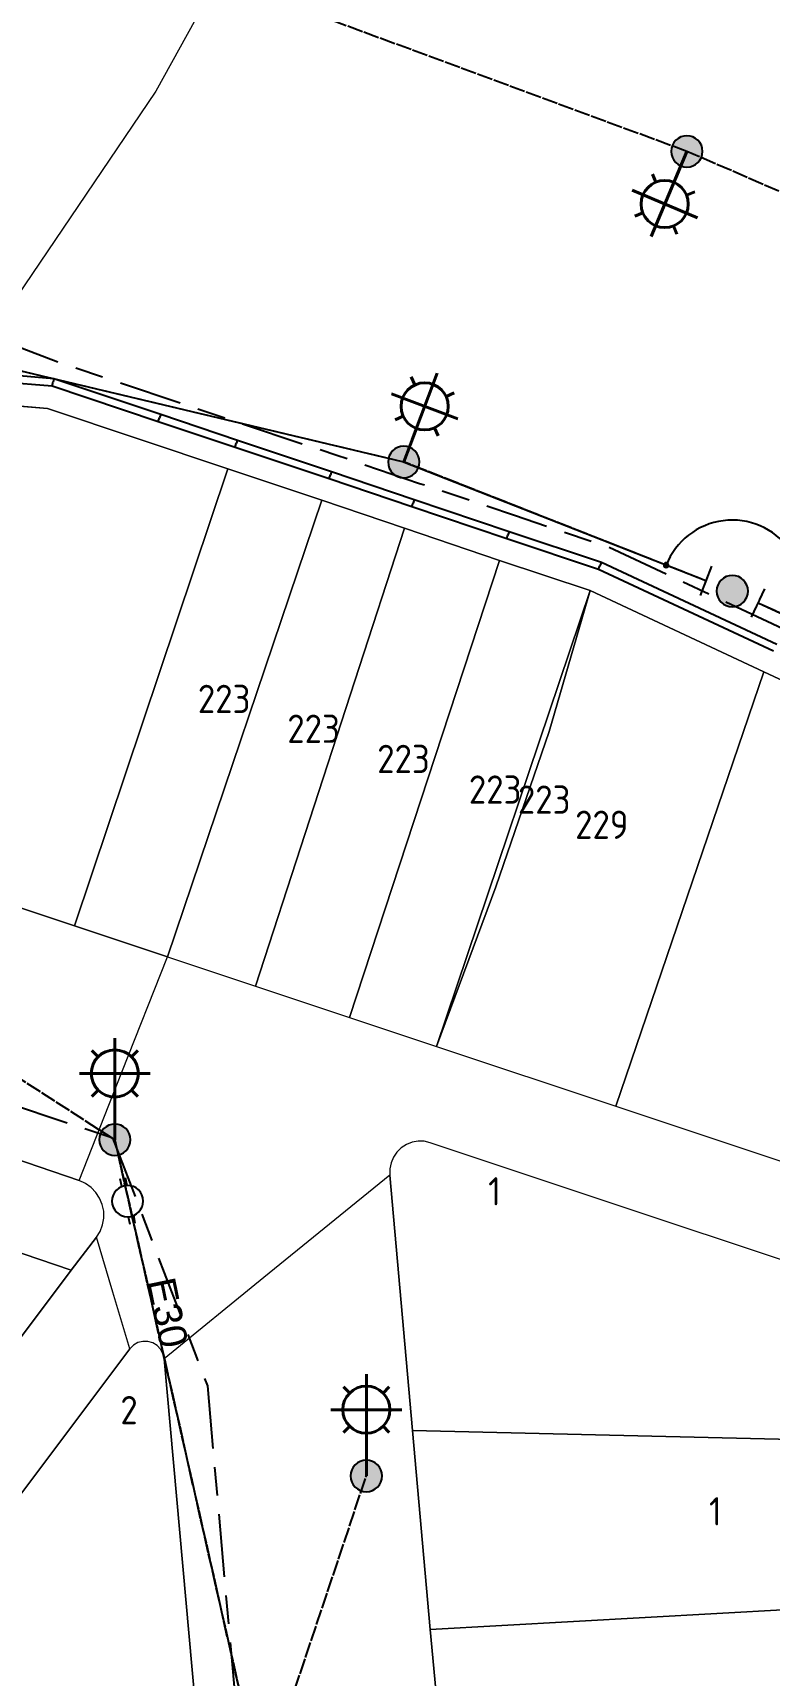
# Model space of a CAD drawing. Header units: metres. Extents: x 317295 to 318227, y 6256675 to 6257944.
# Drawn here: x 317661.8 to 317708.7, y 6257101.5 to 6257206 of the extents above; entities that cross this region are included whole.
import ezdxf
from ezdxf.enums import TextEntityAlignment as Align

# ---------------------------------------------------------------- set-up
doc = ezdxf.new("R2010")
doc.units = ezdxf.units.M
for name, pattern in [('Cable Exist OH', [1, 1, 0]), ('Cable Exist UG', [8.2, 4, -1.2, 1.8, -1.2]), ('Cable New OH', [6, 4, -2])]:
    doc.linetypes.add(name, pattern=pattern)
doc.layers.get('0').update_dxf_attribs({"color": 6})
doc.layers.add('Cadastre Land Parcels_SP_EXT', color=9, linetype='Continuous', lineweight=5)
doc.layers.add('Cadastre Roads_SP_EXT', color=9, linetype='Continuous', lineweight=5)
for name, color, linetype in [('Duct_SP_EXT', 7, 'Continuous'), ('Equip_SP_LV_EXT', 7, 'Continuous'), ('Equip_SP_SL_EXT', 7, 'Continuous'), ('Mains_HV_EXT', 7, 'Continuous'), ('Mains_LV_EXT', 7, 'Continuous'), ('Mains_LV_NEW', 2, 'Continuous'), ('Mains_LV_NEW_Hardwired', 2, 'Continuous'), ('Mains_SL_EXT', 7, 'Continuous'), ('OH_Details_SP_MISC', 7, 'Continuous'), ('SupportsOH_SP_TR_HV_LV_SL_EXT', 7, 'Continuous')]:
    doc.layers.add(name, color=color, linetype=linetype)
doc.styles.add('iecARIAL', font='arial.ttf', dxfattribs={"height": 2})
doc.styles.add('iecISOCP', font='isocp.shx')
doc.styles.add('POLE_LABEL', font='arial.ttf')
doc.styles.get("Standard").update_dxf_attribs({"font": 'arial.ttf'})

# ---------------------------------------------------------------- blocks, each defined once
blk = doc.blocks.new('LV_OH_LINKS_OPEN_EXT')
for p, q in [((-0.17, 4.97), (-0.17, 5.46)), ((0.17, 4.97), (0.17, 5.46)), ((-0.17, 3), (-0.17, 2.5)), ((0.17, 3), (0.17, 2.5))]:
    blk.add_line(p, q)
blk.add_lwpolyline([(0, 2.99, 1), (0, 4.98, 1)], format="xyb", close=True)
at = {"flags": 9}
for tag, p in [('ACTUAL_STATUS', (0, 0)), ('CONSTRUCTED_VOLTAGE', (0, -0.2)), ('OPERATING_VOLTAGE', (0, -0.6)), ('ORIENTATION', (0, -0.8)), ('OWNED_BY', (0, -1)), ('NO_PHASES', (0, -0.4)), ('STATE', (0, -1.2)), ('SWITCH_TYPE', (0, -1.4)), ('USAGE', (0, -1.6)), ('LEGEND', (0, -1.8)), ('NOTES', (0, -2))]:
    blk.add_attdef(tag, text='', height=0.2, dxfattribs=at).set_placement(p, align=Align.MIDDLE_LEFT)
at = {"flags": 1}
blk.add_attdef('Z', (0, 0), '', height=0.2, dxfattribs=at)
blk = doc.blocks.new('*U141')
at = {"lineweight": 40}
for p, q in [((0.47, 5.42), (0.71, 4.91)), ((0.54, 1.44), (2.12, 5.65)), ((-0.78, 4.33), (3.43, 2.75)), ((3.2, 4.4), (2.69, 4.16)), ((-0.55, 2.69), (-0.04, 2.92)), ((0, 0), (0.8, 2.14)), ((2.18, 1.67), (1.95, 2.18))]:
    blk.add_line(p, q, dxfattribs=at)
blk.add_circle((1.33, 3.54), 1.5, dxfattribs=at)
at = {"style": 'iecARIAL', "flags": 8}
blk.add_attdef('ASSET_NUM', (1.5, 1.5), '', height=2.5, dxfattribs=at)
for tag, p, height, flags in [('CONSTRUCTED_VOLTAGE', (0.98, -0.65), 0.2, 9), ('CONTROL_TYPE', (0.98, -0.85), 0.2, 9), ('LANTERN_PURPOSE', (0.98, -1.05), 0.2, 9), ('LNUMBER', (2.18, -3.25), 2.5, 8), ('OPERATING_VOLTAGE', (0.98, -1.65), 0.2, 9), ('ORIENTATION', (0.98, -1.85), 0.2, 9), ('OWNED_BY', (0.98, -2.05), 0.2, 9), ('STATE', (0.98, -2.25), 0.2, 9), ('LANTERN_TYPE', (0.98, -1.25), 0.2, 9), ('NO_PHASES', (0.98, -1.45), 0.2, 9), ('USAGE', (0.98, -2.45), 0.2, 9), ('CEXIST', (0.98, -2.65), 0.2, 9), ('CNEW', (0.98, -2.85), 0.2, 9), ('CNUMBER', (0.98, -3.05), 0.2, 9), ('CREMOVE', (0.98, -3.25), 0.2, 9), ('CREPLACE', (0.98, -3.45), 0.2, 9), ('LKINGHEIGHT', (0.98, -3.65), 0.2, 9), ('LBRACKET', (0.98, -3.85), 0.2, 9), ('LBRACKETVOCAB', (0.98, -4.05), 0.2, 9), ('LCATEGORY', (0.98, -4.25), 0.2, 9), ('LCHARGE1', (0.98, -4.45), 0.2, 9), ('LCHARGE1PERCENT', (0.98, -4.65), 0.2, 9), ('LCHARGE2', (0.98, -4.85), 0.2, 9), ('LCHARGE2PERCENT', (0.98, -5.05), 0.2, 9), ('LCHARGE3', (0.98, -5.25), 0.2, 9), ('LCHARGE3PERCENT', (0.98, -5.45), 0.2, 9), ('LEXIST', (0.98, -5.65), 0.2, 9), ('LLAMP', (0.98, -5.85), 0.2, 9), ('LLAMPVOCAB', (0.98, -6.05), 0.2, 9), ('LMAST', (0.98, -6.25), 0.2, 9), ('LMASTVOCAB', (0.98, -6.45), 0.2, 9), ('LNEW', (0.98, -6.65), 0.2, 9), ('LANTNUMBER', (0.98, -6.85), 0.2, 9), ('LOUTREACH', (0.98, -7.25), 0.2, 9), ('LOUTREACHVOCAB', (0.98, -7.45), 0.2, 9), ('LRATECODE', (0.98, -7.65), 0.2, 9), ('LREMOVE', (0.98, -7.85), 0.2, 9), ('LREPLACE', (0.98, -8.05), 0.2, 9), ('LTYPE', (0.98, -8.25), 0.2, 9), ('LTYPEVOCAB', (0.98, -8.45), 0.2, 9), ('STREETNAME', (0.98, -9.25), 0.2, 9), ('SUBURB', (0.98, -9.45), 0.2, 1), ('LEGEND', (0.98, -8.65), 0.2, 9), ('LOCATION', (0.98, -8.85), 0.2, 9), ('NOTES', (0.98, -9.05), 0.2, 9)]:
    blk.add_attdef(tag, p, '', height=height, dxfattribs=dict(flags=flags))
blk = doc.blocks.new('*U142')
at = {"lineweight": 40}
for p, q in [((0, 0), (-0.83, -1.97)), ((-0.54, -1.27), (-2.28, -5.42)), ((-2.19, -1.44), (-1.97, -1.96)), ((0.67, -4.22), (-3.48, -2.47)), ((0.5, -2.57), (-0.02, -2.78)), ((-3.32, -4.13), (-2.8, -3.91)), ((-0.63, -5.26), (-0.84, -4.74))]:
    blk.add_line(p, q, dxfattribs=at)
blk.add_circle((-1.41, -3.35), 1.5, dxfattribs=at)
at = {"style": 'iecARIAL', "flags": 8}
blk.add_attdef('ASSET_NUM', (1.5, 1.5), '', height=2.5, dxfattribs=at)
for tag, p, height, flags in [('CONSTRUCTED_VOLTAGE', (0.98, -0.65), 0.2, 9), ('CONTROL_TYPE', (0.98, -0.85), 0.2, 9), ('LANTERN_PURPOSE', (0.98, -1.05), 0.2, 9), ('LNUMBER', (2.18, -3.25), 2.5, 8), ('OPERATING_VOLTAGE', (0.98, -1.65), 0.2, 9), ('ORIENTATION', (0.98, -1.85), 0.2, 9), ('OWNED_BY', (0.98, -2.05), 0.2, 9), ('STATE', (0.98, -2.25), 0.2, 9), ('LANTERN_TYPE', (0.98, -1.25), 0.2, 9), ('NO_PHASES', (0.98, -1.45), 0.2, 9), ('USAGE', (0.98, -2.45), 0.2, 9), ('CEXIST', (0.98, -2.65), 0.2, 9), ('CNEW', (0.98, -2.85), 0.2, 9), ('CNUMBER', (0.98, -3.05), 0.2, 9), ('CREMOVE', (0.98, -3.25), 0.2, 9), ('CREPLACE', (0.98, -3.45), 0.2, 9), ('LKINGHEIGHT', (0.98, -3.65), 0.2, 9), ('LBRACKET', (0.98, -3.85), 0.2, 9), ('LBRACKETVOCAB', (0.98, -4.05), 0.2, 9), ('LCATEGORY', (0.98, -4.25), 0.2, 9), ('LCHARGE1', (0.98, -4.45), 0.2, 9), ('LCHARGE1PERCENT', (0.98, -4.65), 0.2, 9), ('LCHARGE2', (0.98, -4.85), 0.2, 9), ('LCHARGE2PERCENT', (0.98, -5.05), 0.2, 9), ('LCHARGE3', (0.98, -5.25), 0.2, 9), ('LCHARGE3PERCENT', (0.98, -5.45), 0.2, 9), ('LEXIST', (0.98, -5.65), 0.2, 9), ('LLAMP', (0.98, -5.85), 0.2, 9), ('LLAMPVOCAB', (0.98, -6.05), 0.2, 9), ('LMAST', (0.98, -6.25), 0.2, 9), ('LMASTVOCAB', (0.98, -6.45), 0.2, 9), ('LNEW', (0.98, -6.65), 0.2, 9), ('LANTNUMBER', (0.98, -6.85), 0.2, 9), ('LOUTREACH', (0.98, -7.25), 0.2, 9), ('LOUTREACHVOCAB', (0.98, -7.45), 0.2, 9), ('LRATECODE', (0.98, -7.65), 0.2, 9), ('LREMOVE', (0.98, -7.85), 0.2, 9), ('LREPLACE', (0.98, -8.05), 0.2, 9), ('LTYPE', (0.98, -8.25), 0.2, 9), ('LTYPEVOCAB', (0.98, -8.45), 0.2, 9), ('STREETNAME', (0.98, -9.25), 0.2, 9), ('SUBURB', (0.98, -9.45), 0.2, 1), ('LEGEND', (0.98, -8.65), 0.2, 9), ('LOCATION', (0.98, -8.85), 0.2, 9), ('NOTES', (0.98, -9.05), 0.2, 9)]:
    blk.add_attdef(tag, p, '', height=height, dxfattribs=dict(flags=flags))
blk = doc.blocks.new('SL_LANTERN_EXT')
at = {"lineweight": 40}
for p, q in [((0, 1.97), (0, 6.47)), ((-1.46, 5.68), (-1.06, 5.28)), ((1.46, 5.68), (1.06, 5.28)), ((-2.25, 4.22), (2.25, 4.22)), ((-1.46, 2.76), (-1.06, 3.16)), ((1.46, 2.76), (1.06, 3.16)), ((0, 0), (0, 2.72))]:
    blk.add_line(p, q, dxfattribs=at)
blk.add_circle((0, 4.22), 1.5, dxfattribs=at)
at = {"style": 'iecARIAL', "flags": 8}
blk.add_attdef('ASSET_NUM', (1.5, 1.5), '', height=2.5, dxfattribs=at)
for tag, p, height, flags in [('CONSTRUCTED_VOLTAGE', (0.98, -0.65), 0.2, 9), ('CONTROL_TYPE', (0.98, -0.85), 0.2, 9), ('LANTERN_PURPOSE', (0.98, -1.05), 0.2, 9), ('LNUMBER', (2.18, -3.25), 2.5, 8), ('OPERATING_VOLTAGE', (0.98, -1.65), 0.2, 9), ('ORIENTATION', (0.98, -1.85), 0.2, 9), ('OWNED_BY', (0.98, -2.05), 0.2, 9), ('STATE', (0.98, -2.25), 0.2, 9), ('LANTERN_TYPE', (0.98, -1.25), 0.2, 9), ('NO_PHASES', (0.98, -1.45), 0.2, 9), ('USAGE', (0.98, -2.45), 0.2, 9), ('CEXIST', (0.98, -2.65), 0.2, 9), ('CNEW', (0.98, -2.85), 0.2, 9), ('CNUMBER', (0.98, -3.05), 0.2, 9), ('CREMOVE', (0.98, -3.25), 0.2, 9), ('CREPLACE', (0.98, -3.45), 0.2, 9), ('LKINGHEIGHT', (0.98, -3.65), 0.2, 9), ('LBRACKET', (0.98, -3.85), 0.2, 9), ('LBRACKETVOCAB', (0.98, -4.05), 0.2, 9), ('LCATEGORY', (0.98, -4.25), 0.2, 9), ('LCHARGE1', (0.98, -4.45), 0.2, 9), ('LCHARGE1PERCENT', (0.98, -4.65), 0.2, 9), ('LCHARGE2', (0.98, -4.85), 0.2, 9), ('LCHARGE2PERCENT', (0.98, -5.05), 0.2, 9), ('LCHARGE3', (0.98, -5.25), 0.2, 9), ('LCHARGE3PERCENT', (0.98, -5.45), 0.2, 9), ('LEXIST', (0.98, -5.65), 0.2, 9), ('LLAMP', (0.98, -5.85), 0.2, 9), ('LLAMPVOCAB', (0.98, -6.05), 0.2, 9), ('LMAST', (0.98, -6.25), 0.2, 9), ('LMASTVOCAB', (0.98, -6.45), 0.2, 9), ('LNEW', (0.98, -6.65), 0.2, 9), ('LANTNUMBER', (0.98, -6.85), 0.2, 9), ('LOUTREACH', (0.98, -7.25), 0.2, 9), ('LOUTREACHVOCAB', (0.98, -7.45), 0.2, 9), ('LRATECODE', (0.98, -7.65), 0.2, 9), ('LREMOVE', (0.98, -7.85), 0.2, 9), ('LREPLACE', (0.98, -8.05), 0.2, 9), ('LTYPE', (0.98, -8.25), 0.2, 9), ('LTYPEVOCAB', (0.98, -8.45), 0.2, 9), ('STREETNAME', (0.98, -9.25), 0.2, 9), ('SUBURB', (0.98, -9.45), 0.2, 1), ('LEGEND', (0.98, -8.65), 0.2, 9), ('LOCATION', (0.98, -8.85), 0.2, 9), ('NOTES', (0.98, -9.05), 0.2, 9)]:
    blk.add_attdef(tag, p, '', height=height, dxfattribs=dict(flags=flags))
blk = doc.blocks.new('POLE_EXT')
blk.add_hatch(color=256).paths.add_polyline_path([(-1, 0, 1), (1, 0, 1)])
blk.add_lwpolyline([(-1, 0, 1), (1, 0, 1)], format="xyb", close=True)
for tag, height, flags, p in [('pNumber', 2.5, 8, (-17.84, 2.07)), ('OWNED_BY', 0.2, 9, (1.35, -0.4)), ('SPECIAL_USE', 0.2, 9, (1.35, -0.8)), ('STATE', 0.2, 9, (1.35, -1)), ('PARENT', 0.2, 9, (1.35, -0.6)), ('cLV', 0.2, 9, (1.35, -1.4)), ('hDepth', 0.2, 9, (1.35, -1.6)), ('hDia', 0.2, 9, (1.35, -1.8)), ('cHV', 0.2, 9, (1.35, -2)), ('USAGE', 0.2, 9, (1.35, -1.2)), ('LBRACKET', 0.2, 9, (1.35, -2.2)), ('LExisting', 0.2, 9, (1.35, -2.4)), ('LANTNUMBER', 0.2, 9, (1.35, -2.6)), ('LOther', 0.2, 9, (1.35, -2.8)), ('LRemove', 0.2, 9, (1.35, -3)), ('LEGEND', 0.2, 9, (1.35, -3.2)), ('cLinedev', 0.2, 9, (1.35, -3.4)), ('pExisting', 0.2, 9, (1.35, -3.8)), ('LOCATION', 0.2, 9, (1.35, -3.6)), ('PFNUMBER', 0.2, 9, (1.35, -4)), ('NEWPFNUMBER', 0.2, 9, (1.35, -4.2)), ('pFooting', 0.2, 9, (1.35, -4.4)), ('pNew', 0.2, 9, (1.35, -4.6)), ('pRelocate', 0.2, 9, (1.35, -5)), ('pRemove', 0.2, 9, (1.35, -5.2)), ('pReplace', 0.2, 9, (1.35, -5.4)), ('pStay', 0.2, 9, (1.35, -5.6)), ('pType', 0.2, 9, (1.35, -5.8)), ('cspan', 0.2, 9, (1.35, -6)), ('STREETNAME', 0.2, 9, (1.35, -6.2)), ('SUBURB', 0.2, 9, (1.35, -6.4)), ('OPERATED_BY', 0.2, 9, (1.36, -7.01)), ('NOTES', 0.2, 9, (1.35, -6.6)), ('MAINTAINED_BY', 0.2, 9, (1.36, -6.81))]:
    blk.add_attdef(tag, text='', height=height, dxfattribs=dict(flags=flags)).set_placement(p, align=Align.MIDDLE_LEFT)
at = {"style": 'POLE_LABEL'}
for tag, height, flags, p in [('ASSET_NUM', 2.5, 8, (2, 2)), ('STRUCTURE_PLANT_NUMBER', 0.2, 9, (1.35, 0.03)), ('STREET_CODE', 0.2, 9, (1.35, -0.2))]:
    blk.add_attdef(tag, text='', height=height, dxfattribs=dict(at, flags=flags)).set_placement(p, align=Align.MIDDLE_LEFT)
at = {"flags": 1}
blk.add_attdef('Z', (1.35, -7.33), '', height=0.2, dxfattribs=at)
blk = doc.blocks.new('End Shackle_NEW')
at = {"flags": 9}
for tag, p in [('ORIENTATION', (0, -0.8)), ('OWNED_BY', (0, -1)), ('STATE', (0, -1.2)), ('OPERATED_BY', (0, -2.01)), ('USAGE', (0, -1.4)), ('NOTES', (0, -1.6)), ('MAINTAINED_BY', (0, -1.81))]:
    blk.add_attdef(tag, text='', height=0.2, dxfattribs=at).set_placement(p, align=Align.MIDDLE_LEFT)
blk.add_wipeout([(-0.25, 0), (-0.25, 1.81), (0.25, 1.82), (0.25, 0)])
blk.add_line((1, 1.81), (-1, 1.81))
at = {"flags": 1}
blk.add_attdef('Z', (0, 0), '', height=0.2, dxfattribs=at)
at = {"flags": 9}
for tag, p in [('CONNECTOR_TYPE', (0, 0)), ('CONSTRUCTED_VOLTAGE', (0, -0.2)), ('OPERATING_VOLTAGE', (0, -0.6)), ('NO_PHASES', (0, -0.4))]:
    blk.add_attdef(tag, text='', height=0.2, dxfattribs=at).set_placement(p, align=Align.MIDDLE_LEFT)
blk = doc.blocks.new('BOND POINT')
blk.add_hatch(color=256).paths.add_polyline_path([(-1, 0, 1), (1, 0, 1)])
blk.add_lwpolyline([(-1, 0, 1), (1, 0, 1)], format="xyb", close=True)

msp = doc.modelspace()

# ---------------------------------------------------------------- linework, layer by layer
at = {"layer": 'Cadastre Land Parcels_SP_EXT', "linetype": 'Continuous'}
for points in [[(317674.24, 6257178.26), (317662.78, 6257182.11), (317656.36, 6257182.65), (317650.49, 6257179.68), (317647.2, 6257174.81), (317642.13, 6257159.86), (317642.03, 6257159.37), (317642.02, 6257158.87), (317642.07, 6257158.38), (317642.21, 6257157.9), (317642.41, 6257157.44), (317642.68, 6257157.02), (317643, 6257156.65), (317643.39, 6257156.33), (317643.81, 6257156.07), (317644.27, 6257155.87), (317644.75, 6257155.75), (317664.49, 6257149.17), (317674.24, 6257178.26)], [(317680.23, 6257176.26), (317674.24, 6257178.26), (317664.49, 6257149.17), (317670.41, 6257147.2), (317680.23, 6257176.26)], [(317685.49, 6257174.48), (317680.23, 6257176.26), (317670.41, 6257147.2), (317676, 6257145.33), (317685.49, 6257174.48)], [(317691.52, 6257172.44), (317685.49, 6257174.48), (317676, 6257145.33), (317681.98, 6257143.34), (317691.52, 6257172.44)], [(317697.29, 6257170.52), (317691.52, 6257172.44), (317681.98, 6257143.34), (317687.52, 6257141.5), (317697.29, 6257170.52)], [(317697.29, 6257170.52), (317687.52, 6257141.5), (317691.29, 6257151.66), (317694.69, 6257161.55), (317697.29, 6257170.52)], [(317708.35, 6257165.35), (317697.29, 6257170.52), (317694.69, 6257161.55), (317691.29, 6257151.66), (317687.52, 6257141.5), (317698.93, 6257137.69), (317708.35, 6257165.35)], [(317719.53, 6257160.12), (317708.35, 6257165.35), (317698.93, 6257137.69), (317710.63, 6257133.79), (317719.53, 6257160.12)], [(317664.79, 6257132.96), (317635.91, 6257142.84), (317633.16, 6257142.1), (317630.6, 6257138.71), (317664.29, 6257127.26), (317665.9, 6257129.36), (317666.13, 6257129.73), (317666.28, 6257130.14), (317666.36, 6257130.57), (317666.35, 6257131.01), (317666.26, 6257131.44), (317666.09, 6257131.85), (317665.85, 6257132.21), (317665.55, 6257132.53), (317665.19, 6257132.78), (317664.79, 6257132.96)], [(317664.29, 6257127.26), (317630.6, 6257138.71), (317627.07, 6257134.04), (317660.73, 6257122.52), (317664.29, 6257127.26)], [(317687.12, 6257135.37), (317686.74, 6257135.46), (317686.35, 6257135.47), (317685.97, 6257135.4), (317685.61, 6257135.25), (317685.28, 6257135.04), (317685, 6257134.77), (317684.78, 6257134.45), (317684.63, 6257134.09), (317684.55, 6257133.7), (317684.55, 6257133.31), (317685.99, 6257117.05), (317722.73, 6257116.19), (317722.07, 6257123.72), (317687.12, 6257135.37)], [(317670.19, 6257121.62), (317670.12, 6257121.94), (317669.97, 6257122.23), (317669.75, 6257122.46), (317669.47, 6257122.63), (317669.16, 6257122.72), (317668.84, 6257122.72), (317668.52, 6257122.65), (317668.24, 6257122.48), (317668.01, 6257122.25), (317644.13, 6257090.43), (317672.57, 6257095.22), (317670.19, 6257121.62)], [(317687.11, 6257104.39), (317723.59, 6257106.42), (317722.73, 6257116.19), (317685.99, 6257117.05), (317687.11, 6257104.39)], [(317723.95, 6257102.48), (317723.59, 6257106.42), (317687.11, 6257104.39), (317688.25, 6257092.41), (317690.54, 6257092.55), (317724.55, 6257095.45), (317723.95, 6257102.48)]]:
    msp.add_lwpolyline(points, close=True, dxfattribs=at)
at = {"layer": 'Cadastre Roads_SP_EXT', "linetype": 'Continuous'}
for points in [[(317723.81, 6257239.31), (317679.84, 6257253.78), (317684.36, 6257237.94), (317686.06, 6257231.98), (317669.66, 6257202.31), (317656.35, 6257182.64), (317662.78, 6257182.11), (317674.24, 6257178.26), (317680.23, 6257176.26), (317685.49, 6257174.48), (317691.53, 6257172.44), (317697.29, 6257170.52), (317708.35, 6257165.35), (317719.53, 6257160.12)], [(317688.25, 6257092.41), (317687.11, 6257104.39), (317685.99, 6257117.05), (317685.99, 6257117.05), (317684.55, 6257133.31), (317676.54, 6257126.8), (317670.19, 6257121.62), (317672.57, 6257095.22)], [(317644.13, 6257090.43), (317668.01, 6257122.25), (317668.01, 6257122.25), (317666.94, 6257125.86), (317665.9, 6257129.36), (317664.29, 6257127.26), (317660.73, 6257122.52), (317657.08, 6257117.68), (317653.36, 6257112.76), (317649.76, 6257108), (317645.87, 6257102.88), (317642.18, 6257097.97)]]:
    msp.add_lwpolyline(points, dxfattribs=at)
msp.add_lwpolyline([(317664.49, 6257149.17), (317644.75, 6257155.75), (317644.27, 6257155.87), (317643.81, 6257156.07), (317643.39, 6257156.33), (317643, 6257156.65), (317642.68, 6257157.02), (317642.41, 6257157.44), (317642.21, 6257157.9), (317642.07, 6257158.38), (317642.02, 6257158.87), (317642.03, 6257159.37), (317642.13, 6257159.86), (317637.85, 6257151.38), (317633.16, 6257142.1), (317635.91, 6257142.84), (317664.79, 6257132.96), (317667.51, 6257139.86), (317670.41, 6257147.2), (317664.49, 6257149.17)], close=True, dxfattribs=at)
at = {"layer": 'Duct_SP_EXT'}
for p, q in [((317660.03, 6257184.29), (317663.18, 6257184.02)), ((317659.92, 6257183.81), (317663.08, 6257183.55)), ((317663.08, 6257183.55), (317663.13, 6257183.79)), ((317663.08, 6257183.55), (317669.82, 6257181.28)), ((317663.18, 6257184.02), (317663.13, 6257183.79)), ((317663.18, 6257184.02), (317669.98, 6257181.74)), ((317669.82, 6257181.28), (317669.9, 6257181.51)), ((317669.82, 6257181.28), (317669.9, 6257181.51)), ((317669.82, 6257181.28), (317669.82, 6257181.28)), ((317669.82, 6257181.28), (317674.71, 6257179.64)), ((317669.98, 6257181.74), (317669.9, 6257181.51)), ((317669.98, 6257181.74), (317669.9, 6257181.51)), ((317669.98, 6257181.74), (317669.98, 6257181.74)), ((317669.98, 6257181.74), (317674.86, 6257180.1)), ((317674.86, 6257180.1), (317674.78, 6257179.87)), ((317674.86, 6257180.1), (317680.85, 6257178.1)), ((317674.71, 6257179.64), (317674.78, 6257179.87)), ((317674.71, 6257179.64), (317680.7, 6257177.65)), ((317680.85, 6257178.1), (317680.77, 6257177.88)), ((317680.85, 6257178.1), (317686.11, 6257176.32)), ((317680.7, 6257177.65), (317680.77, 6257177.88)), ((317680.7, 6257177.65), (317685.96, 6257175.86)), ((317685.96, 6257175.86), (317686.04, 6257176.09)), ((317685.96, 6257175.86), (317691.99, 6257173.83)), ((317686.11, 6257176.32), (317686.04, 6257176.09)), ((317686.11, 6257176.32), (317692.14, 6257174.28)), ((317691.99, 6257173.83), (317692.07, 6257174.05)), ((317691.99, 6257173.83), (317697.83, 6257171.88)), ((317692.14, 6257174.28), (317692.07, 6257174.05)), ((317692.14, 6257174.28), (317698.01, 6257172.32)), ((317697.83, 6257171.88), (317697.92, 6257172.1)), ((317697.83, 6257171.88), (317708.96, 6257166.67)), ((317698.01, 6257172.32), (317697.92, 6257172.1)), ((317698.01, 6257172.32), (317709.17, 6257167.1))]:
    msp.add_line(p, q, dxfattribs=at)
at = {"layer": 'Mains_HV_EXT', "linetype": 'Cable Exist UG', "flags": 128}
msp.add_lwpolyline([(317791.16, 6257269.47), (317784.09, 6257249.36), (317784.09, 6257249.36), (317779.08, 6257234.91), (317775.42, 6257224.7), (317767.53, 6257201.41), (317743.27, 6257152.34), (317743.27, 6257152.34), (317737.44, 6257155.05), (317731.81, 6257157.69), (317720.8, 6257162.84), (317709.62, 6257168.06), (317698.41, 6257173.3), (317692.48, 6257175.29), (317686.45, 6257177.32), (317681.19, 6257179.11), (317675.19, 6257181.1), (317663.74, 6257184.95), (317636.93, 6257195.03)], dxfattribs=at)
at = {"layer": 'Mains_HV_EXT', "linetype": 'Cable Exist UG'}
msp.add_lwpolyline([(317617.03, 6257152.55), (317617.76, 6257153.49), (317631.85, 6257144.8), (317636.89, 6257145.69), (317666.92, 6257135.68), (317672.95, 6257119.89), (317680.98, 6257029.13)], dxfattribs=at)
at = {"layer": 'Mains_LV_EXT', "linetype": 'Cable Exist OH'}
for points in [[(317685.36, 6257178.72), (317654.21, 6257186.11)], [(317706.34, 6257170.48), (317685.44, 6257178.7), (317685.36, 6257178.72)], [(317761.05, 6257145.21), (317706.34, 6257170.48)], [(317639.27, 6257153.47), (317667.06, 6257135.56)], [(317676.4, 6257094.27), (317667.06, 6257135.56)]]:
    msp.add_lwpolyline(points, dxfattribs=at)
at = {"layer": 'Mains_LV_NEW_Hardwired', "color": 2, "linetype": 'Continuous'}
msp.add_arc((317706.34, 6257170.48), 4.52, 335.212, 158.5189, dxfattribs=at).dxf.unprotected_set("ltscale", 0)
at = {"layer": 'Mains_SL_EXT', "linetype": 'Cable Exist OH'}
for points in [[(317703.45, 6257198.47), (317657.61, 6257215.39)], [(317750.69, 6257178), (317703.45, 6257198.47)], [(317639.27, 6257153.47), (317667.06, 6257135.56)], [(317667.06, 6257135.56), (317676.4, 6257094.27)], [(317676.4, 6257094.27), (317683.06, 6257114.16)]]:
    msp.add_lwpolyline(points, dxfattribs=at)
at = {"layer": 'OH_Details_SP_MISC', "color": 7, "linetype": 'Continuous', "flags": 128}
msp.add_lwpolyline([(317761.05, 6257145.21), (317706.34, 6257170.48), (317685.36, 6257178.72), (317654.21, 6257186.11)], dxfattribs=at)

# ---------------------------------------------------------------- block references
at = {"layer": 'Equip_SP_LV_EXT', "rotation": 191.7373016075685}
msp.add_blockref('LV_OH_LINKS_OPEN_EXT', (317667.06, 6257135.56), dxfattribs=at)
at = {"layer": 'Equip_SP_SL_EXT'}
for name, p in [('*U142', (317703.45, 6257198.47)), ('*U141', (317685.44, 6257178.7)), ('SL_LANTERN_EXT', (317667.06, 6257135.56)), ('SL_LANTERN_EXT', (317683.06, 6257114.16))]:
    msp.add_blockref(name, p, dxfattribs=at)
at = {"layer": 'Mains_LV_NEW_Hardwired', "color": 2, "linetype": 'Continuous', "xscale": 0.15, "yscale": 0.15, "zscale": 0.15}
msp.add_blockref('BOND POINT', (317702.13, 6257172.14), dxfattribs=at).dxf.unprotected_set("ltscale", 0)
at = {"layer": 'SupportsOH_SP_TR_HV_LV_SL_EXT'}
for p in [(317703.45, 6257198.47), (317685.44, 6257178.7), (317667.06, 6257135.56), (317683.06, 6257114.16)]:
    msp.add_blockref('POLE_EXT', p, dxfattribs=at)

# ---------------------------------------------------------------- texts
at = {"layer": 'Cadastre Land Parcels_SP_EXT', "style": 'iecISOCP'}
for s, p in [('223', (317672.34, 6257162.72)), ('223', (317678.03, 6257160.82)), ('223', (317683.75, 6257158.9)), ('223', (317689.58, 6257156.95)), ('223', (317692.7, 6257156.31)), ('229', (317696.34, 6257154.71)), ('1', (317690.81, 6257131.38)), ('2', (317667.41, 6257117.45)), ('1', (317704.86, 6257111.01))]:
    msp.add_text(s, height=1.8, dxfattribs=at).set_placement(p)
at = {"layer": 'Mains_LV_EXT'}
msp.add_text('E30', height=1.8, rotation=281.6038, dxfattribs=at).set_placement((317669.09, 6257126.57))

# ---------------------------------------------------------------- next in the draw order: block references
at = {"layer": 'Mains_LV_NEW', "color": 2, "linetype": 'Cable New OH', "rotation": 245.2120135016106}
msp.add_blockref('End Shackle_NEW', (317706.34, 6257170.48), dxfattribs=at).dxf.unprotected_set("ltscale", 0)

# ---------------------------------------------------------------- next in the draw order: block references
at = {"layer": 'Mains_LV_NEW', "color": 2, "linetype": 'Cable New OH', "rotation": 68.51889310182939}
msp.add_blockref('End Shackle_NEW', (317706.34, 6257170.48), dxfattribs=at).dxf.unprotected_set("ltscale", 0)

# ---------------------------------------------------------------- next in the draw order: block references
msp.add_blockref('End Shackle_NEW', (317706.34, 6257170.48), dxfattribs=at).dxf.unprotected_set("ltscale", 0)

# ---------------------------------------------------------------- next in the draw order: block references
at = {"layer": 'Mains_LV_NEW', "color": 2, "linetype": 'Cable New OH', "rotation": 245.2120135016106}
msp.add_blockref('End Shackle_NEW', (317706.34, 6257170.48), dxfattribs=at).dxf.unprotected_set("ltscale", 0)

# ---------------------------------------------------------------- next in the draw order: block references
at = {"layer": 'SupportsOH_SP_TR_HV_LV_SL_EXT'}
msp.add_blockref('POLE_EXT', (317706.34, 6257170.48), dxfattribs=at)

doc.saveas('drawing.dxf')
